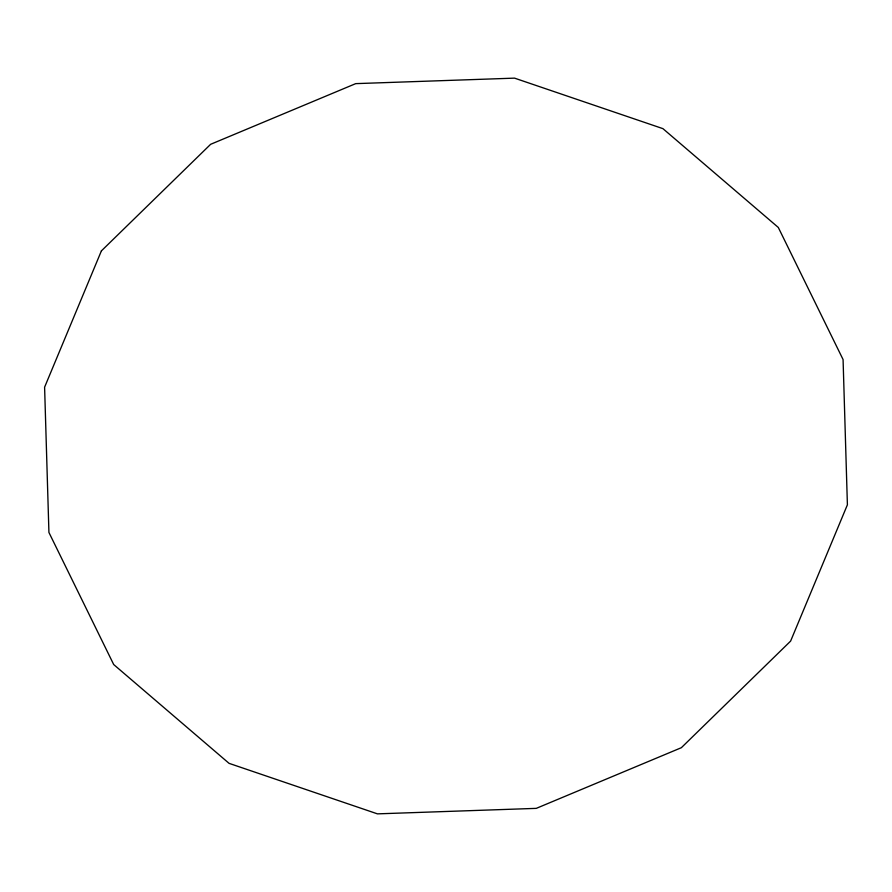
<?xml version="1.0" encoding="UTF-8"?>
<svg xmlns="http://www.w3.org/2000/svg" width="892" height="892" viewBox="0 0 892 892"><rect width="100%" height="100%" fill="white"/><g stroke="black" fill="none" stroke-linecap="round" stroke-linejoin="round"><path stroke-width="1.34" d="M101.387 250.897L44.6 387.195L48.926 532.446L113.697 664.54L229.066 763.351L377.45 813.861L536.282 808.364L681.365 747.697L790.613 641.103L847.4 504.805L843.074 359.554L778.303 227.46L662.934 128.649L514.55 78.139L355.718 83.636L210.635 144.303L101.387 250.897"/></g></svg>
